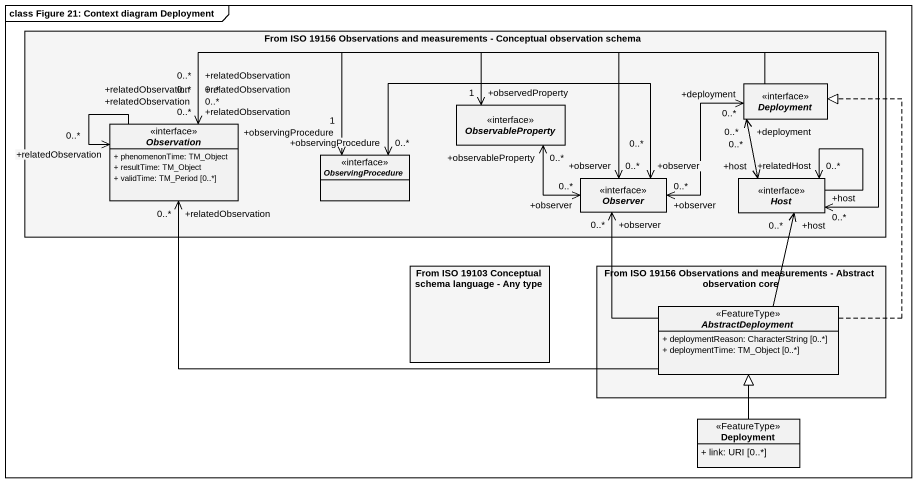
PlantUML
@startuml
mainframe class Figure 21: Context diagram Deployment
allowmixing
hide circle
hide empty members
skinparam classAttributeIconSize 0
rectangle "From ISO 19156 Observations and measurements - Conceptual observation schema" as From_ISO_19156_Observations #F5F5F5 {
  interface Deployment
  interface Observation {
    + phenomenonTime: TM_Object
    + resultTime: TM_Object
    + validTime: TM_Period [0..*]
  }
  interface ObservableProperty
  interface ObservingProcedure
  interface Observer
  interface Host
}
rectangle "From ISO 19103 Conceptual schema language - Any type" as From_ISO_19103_Conceptual #F5F5F5
rectangle "From ISO 19156 Observations and measurements - Abstract observation core" as From_ISO_19156_Observations_2 #F5F5F5 {
  abstract class AbstractDeployment <<FeatureType>> {
    + deploymentReason: CharacterString [0..*]
    + deploymentTime: TM_Object [0..*]
  }
}
class "Deployment" as Deployment_2 <<FeatureType>> {
  + link: URI [0..*]
}
Deployment -left-> "+relatedObservation\n0..*" Observation
Observation --> "+relatedObservation\n0..*" Observation
Observation "+relatedObservation\n0..*" <-right-> "+observedProperty\n1" ObservableProperty
Observation "+relatedObservation\n0..*" <-right-> "+observingProcedure\n1" ObservingProcedure
Observation "+relatedObservation\n0..*" <-right-> "+observer\n0..*" Observer
Observer "+observer\n0..*" <-right-> "+deployment\n0..*" Deployment
Observer "+observer\n0..*" <-up-> "+observableProperty\n0..*" ObservableProperty
Observer "+observer\n0..*" <-left-> "+observingProcedure\n0..*" ObservingProcedure
Host "+host\n0..*" <-up-> "+deployment\n0..*" Deployment
Host "+host\n0..*" <-left-> "+relatedObservation\n0..*" Observation
Host --> "+relatedHost\n0..*" Host
AbstractDeployment .up.|> Deployment
AbstractDeployment -left-> "+relatedObservation\n0..*" Observation
AbstractDeployment -up-> "+observer\n0..*" Observer
AbstractDeployment -up-> "+host\n0..*" Host
Deployment_2 -up-|> AbstractDeployment
@enduml
